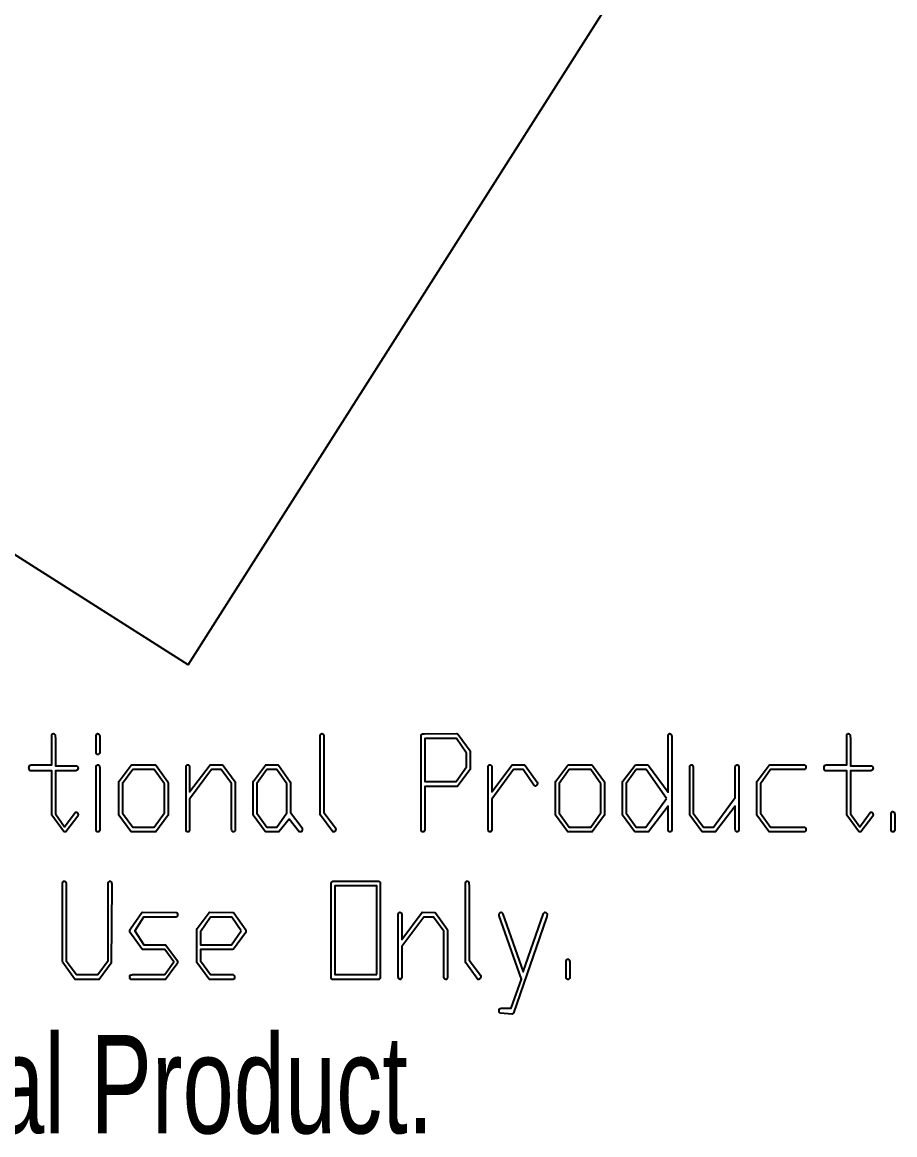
# Model space of a CAD drawing. Header units: inches. Extents: x 7.97 to 11.9, y -2.59 to 2.4.
# Drawn here: x 10.08 to 11.769, y -2.246 to -0.094 of the extents above; entities that cross this region are included whole.
import ezdxf

# ---------------------------------------------------------------- set-up
doc = ezdxf.new("R2010")
doc.units = ezdxf.units.IN
doc.header["$MEASUREMENT"] = 0
doc.styles.add('SLDTEXTSTYLE0', font='TXT', dxfattribs={"width": 0.7})

msp = doc.modelspace()

# ---------------------------------------------------------------- linework, layer by layer
at = {"color": 7, "linetype": 'Continuous'}
for q in [(11.6457, 0.6207), (7.975, 0.2046)]:
    msp.add_line((10.4014, -1.3374), q, dxfattribs=at)
at = {"color": 7, "linetype": 'Continuous', "flags": 128}
for points in [[(10.1433, -1.4717), (10.1438, -1.4726), (10.1441, -1.4741), (10.1443, -1.4759), (10.1444, -1.4783), (10.1444, -1.4783), (10.1444, -1.5328), (10.1444, -1.5328), (10.1857, -1.5328), (10.1857, -1.5328), (10.1868, -1.5334), (10.1876, -1.5343), (10.1881, -1.5353), (10.1884, -1.5367), (10.1884, -1.5367), (10.1881, -1.5386), (10.1872, -1.5404), (10.1865, -1.5412), (10.1855, -1.5417), (10.1841, -1.542), (10.1825, -1.5421), (10.1825, -1.5421), (10.1444, -1.5421), (10.1444, -1.5421), (10.1444, -1.6256), (10.1444, -1.6256), (10.1624, -1.6505), (10.1624, -1.6505), (10.1825, -1.6227), (10.1825, -1.6227), (10.1834, -1.6221), (10.1844, -1.6219), (10.1844, -1.6219), (10.1857, -1.6223), (10.187, -1.6234), (10.1881, -1.6251), (10.1884, -1.6273), (10.1884, -1.6273), (10.188, -1.6297), (10.188, -1.6297), (10.1649, -1.66), (10.1649, -1.66), (10.1641, -1.6604), (10.1628, -1.6605), (10.1628, -1.6605), (10.1613, -1.6605), (10.1613, -1.6605), (10.16, -1.659), (10.16, -1.659), (10.1376, -1.628), (10.1376, -1.628), (10.1374, -1.6255), (10.1374, -1.6255), (10.1374, -1.5421), (10.1374, -1.5421), (10.0965, -1.5421), (10.0965, -1.5421), (10.0957, -1.5419), (10.095, -1.5414), (10.0944, -1.5406), (10.0939, -1.5394), (10.0939, -1.5394), (10.0935, -1.5378), (10.0933, -1.5363), (10.0933, -1.5363), (10.0936, -1.5342), (10.0944, -1.5323), (10.0951, -1.5315), (10.0962, -1.531), (10.0978, -1.5306), (10.0998, -1.5305), (10.0998, -1.5305), (10.1374, -1.5305), (10.1374, -1.5305), (10.1374, -1.4738), (10.1374, -1.4738), (10.1378, -1.4724), (10.1383, -1.4713), (10.1391, -1.4706), (10.1401, -1.4702), (10.1401, -1.4702), (10.142, -1.4705), (10.1434, -1.4717)], [(10.2292, -1.4716), (10.2297, -1.4725), (10.23, -1.4739), (10.2302, -1.4757), (10.2302, -1.4779), (10.2302, -1.4779), (10.2302, -1.5065), (10.2302, -1.5065), (10.2296, -1.5087), (10.2286, -1.5099), (10.2276, -1.5105), (10.2268, -1.5106), (10.2268, -1.5106), (10.2252, -1.5104), (10.2241, -1.5096), (10.2235, -1.5082), (10.2233, -1.5063), (10.2233, -1.5063), (10.2233, -1.4738), (10.2233, -1.4738), (10.2237, -1.4724), (10.2243, -1.4713), (10.2251, -1.4706), (10.2261, -1.4702), (10.2261, -1.4702), (10.228, -1.4705), (10.2292, -1.4716)], [(10.6632, -1.4716), (10.6636, -1.4725), (10.664, -1.4739), (10.6641, -1.4757), (10.6642, -1.4779), (10.6642, -1.4779), (10.6642, -1.623), (10.6642, -1.623), (10.6864, -1.6525), (10.6864, -1.6525), (10.6868, -1.6538), (10.687, -1.655), (10.687, -1.655), (10.6867, -1.657), (10.6859, -1.6588), (10.6847, -1.66), (10.6829, -1.6605), (10.6829, -1.6605), (10.6811, -1.6602), (10.6811, -1.6602), (10.6578, -1.6282), (10.6578, -1.6282), (10.6572, -1.6261), (10.6572, -1.6261), (10.6572, -1.4738), (10.6572, -1.4738), (10.6577, -1.4724), (10.6583, -1.4713), (10.6591, -1.4706), (10.6601, -1.4702), (10.6601, -1.4702), (10.6619, -1.4705), (10.6632, -1.4716)], [(10.9242, -1.4717), (10.947, -1.5037), (10.947, -1.5037), (10.9473, -1.506), (10.9473, -1.506), (10.9473, -1.5377), (10.9473, -1.5377), (10.9469, -1.5395), (10.9469, -1.5395), (10.9233, -1.5715), (10.9233, -1.5715), (10.9216, -1.5723), (10.9216, -1.5723), (10.8592, -1.5723), (10.8592, -1.5723), (10.8592, -1.6562), (10.8592, -1.6562), (10.8585, -1.6583), (10.8573, -1.66), (10.8573, -1.66), (10.8567, -1.6603), (10.8557, -1.6605), (10.8557, -1.6605), (10.8542, -1.6602), (10.8531, -1.6593), (10.8527, -1.6586), (10.8524, -1.6576), (10.8523, -1.6563), (10.8522, -1.6548), (10.8522, -1.6548), (10.8522, -1.4741), (10.8522, -1.4741), (10.8526, -1.4729), (10.8531, -1.4719), (10.8538, -1.4712), (10.8547, -1.4707), (10.8547, -1.4707), (10.8586, -1.4704), (10.8586, -1.4704), (10.9212, -1.4702), (10.9212, -1.4702), (10.9229, -1.4706), (10.9242, -1.4717)], [(10.9404, -1.5078), (10.9205, -1.4795), (10.9205, -1.4795), (10.8592, -1.4795), (10.8592, -1.4795), (10.8592, -1.563), (10.8592, -1.563), (10.9203, -1.563), (10.9203, -1.563), (10.9404, -1.5347), (10.9404, -1.5347), (10.9404, -1.5078)], [(11.3362, -1.4716), (11.3366, -1.4725), (11.337, -1.4739), (11.3372, -1.4757), (11.3372, -1.4779), (11.3372, -1.4779), (11.3372, -1.6563), (11.3372, -1.6563), (11.3368, -1.6582), (11.3361, -1.6594), (11.3351, -1.6602), (11.3337, -1.6605), (11.3337, -1.6605), (11.3324, -1.6602), (11.3312, -1.6592), (11.3305, -1.6576), (11.3303, -1.655), (11.3303, -1.655), (11.3303, -1.6106), (11.3303, -1.6106), (11.292, -1.6602), (11.292, -1.6602), (11.2906, -1.6605), (11.2906, -1.6605), (11.2667, -1.6605), (11.2667, -1.6605), (11.2655, -1.6595), (11.2655, -1.6595), (11.2423, -1.6278), (11.2423, -1.6278), (11.2421, -1.6252), (11.2421, -1.6252), (11.2421, -1.564), (11.2421, -1.564), (11.2428, -1.5622), (11.2428, -1.5622), (11.2663, -1.531), (11.2663, -1.531), (11.2682, -1.5305), (11.2682, -1.5305), (11.291, -1.5308), (11.291, -1.5308), (11.2926, -1.5316), (11.2926, -1.5316), (11.3303, -1.5834), (11.3303, -1.5834), (11.3303, -1.4736), (11.3303, -1.4736), (11.3307, -1.4723), (11.3313, -1.4713), (11.332, -1.4706), (11.3328, -1.4702), (11.3328, -1.4702), (11.3349, -1.4705), (11.3362, -1.4716)], [(11.682, -1.4717), (11.6824, -1.4726), (11.6828, -1.4741), (11.6829, -1.4759), (11.683, -1.4783), (11.683, -1.4783), (11.683, -1.5328), (11.683, -1.5328), (11.7244, -1.5328), (11.7244, -1.5328), (11.7254, -1.5334), (11.7262, -1.5343), (11.7267, -1.5353), (11.727, -1.5367), (11.727, -1.5367), (11.7267, -1.5386), (11.7259, -1.5404), (11.7251, -1.5412), (11.7241, -1.5417), (11.7228, -1.542), (11.7211, -1.5421), (11.7211, -1.5421), (11.683, -1.5421), (11.683, -1.5421), (11.683, -1.6256), (11.683, -1.6256), (11.701, -1.6505), (11.701, -1.6505), (11.7212, -1.6227), (11.7212, -1.6227), (11.722, -1.6221), (11.723, -1.6219), (11.723, -1.6219), (11.7244, -1.6223), (11.7257, -1.6234), (11.7267, -1.6251), (11.727, -1.6273), (11.727, -1.6273), (11.7267, -1.6297), (11.7267, -1.6297), (11.7035, -1.66), (11.7035, -1.66), (11.7027, -1.6604), (11.7014, -1.6605), (11.7014, -1.6605), (11.6999, -1.6605), (11.6999, -1.6605), (11.6986, -1.659), (11.6986, -1.659), (11.6762, -1.628), (11.6762, -1.628), (11.6761, -1.6255), (11.6761, -1.6255), (11.6761, -1.5421), (11.6761, -1.5421), (11.6352, -1.5421), (11.6352, -1.5421), (11.6344, -1.5419), (11.6337, -1.5414), (11.633, -1.5406), (11.6325, -1.5394), (11.6325, -1.5394), (11.6321, -1.5378), (11.632, -1.5363), (11.632, -1.5363), (11.6322, -1.5342), (11.633, -1.5323), (11.6337, -1.5315), (11.6349, -1.531), (11.6365, -1.5306), (11.6384, -1.5305), (11.6384, -1.5305), (11.6761, -1.5305), (11.6761, -1.5305), (11.6761, -1.4738), (11.6761, -1.4738), (11.6764, -1.4724), (11.677, -1.4713), (11.6778, -1.4706), (11.6788, -1.4702), (11.6788, -1.4702), (11.6807, -1.4705), (11.682, -1.4717)], [(10.2291, -1.5319), (10.2296, -1.5328), (10.23, -1.5342), (10.2302, -1.536), (10.2302, -1.5382), (10.2302, -1.5382), (10.2302, -1.6563), (10.2302, -1.6563), (10.2297, -1.6583), (10.2284, -1.66), (10.2284, -1.66), (10.2278, -1.6603), (10.2268, -1.6605), (10.2268, -1.6605), (10.2253, -1.6602), (10.2242, -1.6593), (10.2238, -1.6586), (10.2235, -1.6576), (10.2233, -1.6563), (10.2233, -1.6548), (10.2233, -1.6548), (10.2233, -1.5344), (10.2233, -1.5344), (10.2236, -1.5331), (10.2243, -1.532), (10.225, -1.5311), (10.2261, -1.5305), (10.2261, -1.5305), (10.2279, -1.5309), (10.2291, -1.5319)], [(10.3393, -1.5318), (10.3622, -1.5634), (10.3622, -1.5634), (10.3625, -1.5658), (10.3625, -1.5658), (10.3625, -1.6268), (10.3625, -1.6268), (10.3618, -1.6288), (10.3618, -1.6288), (10.3386, -1.6602), (10.3386, -1.6602), (10.3367, -1.6605), (10.3367, -1.6605), (10.2917, -1.6605), (10.2917, -1.6605), (10.2905, -1.6595), (10.2905, -1.6595), (10.2675, -1.6278), (10.2675, -1.6278), (10.2674, -1.6252), (10.2674, -1.6252), (10.2674, -1.564), (10.2674, -1.564), (10.2681, -1.5622), (10.2681, -1.5622), (10.2913, -1.531), (10.2913, -1.531), (10.2924, -1.5305), (10.2924, -1.5305), (10.338, -1.5308), (10.338, -1.5308), (10.3393, -1.5318)], [(10.3556, -1.5671), (10.3357, -1.5398), (10.3357, -1.5398), (10.2942, -1.5398), (10.2942, -1.5398), (10.2743, -1.5669), (10.2743, -1.5669), (10.2743, -1.6239), (10.2743, -1.6239), (10.2942, -1.6512), (10.2942, -1.6512), (10.3357, -1.6512), (10.3357, -1.6512), (10.3556, -1.6236), (10.3556, -1.6236), (10.3556, -1.5671)], [(10.469, -1.5318), (10.4921, -1.5634), (10.4921, -1.5634), (10.4925, -1.5658), (10.4925, -1.5658), (10.4925, -1.6563), (10.4925, -1.6563), (10.4921, -1.6582), (10.4914, -1.6594), (10.4903, -1.6602), (10.489, -1.6605), (10.489, -1.6605), (10.4876, -1.6602), (10.4865, -1.6592), (10.4858, -1.6574), (10.4855, -1.6548), (10.4855, -1.6548), (10.4855, -1.5669), (10.4855, -1.5669), (10.4656, -1.5398), (10.4656, -1.5398), (10.4465, -1.5398), (10.4465, -1.5398), (10.4043, -1.5969), (10.4043, -1.5969), (10.4043, -1.6563), (10.4043, -1.6563), (10.4037, -1.6583), (10.4025, -1.66), (10.4025, -1.66), (10.4018, -1.6603), (10.4008, -1.6605), (10.4008, -1.6605), (10.3993, -1.6602), (10.3982, -1.6593), (10.3978, -1.6586), (10.3975, -1.6576), (10.3974, -1.6563), (10.3973, -1.6548), (10.3973, -1.6548), (10.3973, -1.5341), (10.3973, -1.5341), (10.3977, -1.5327), (10.3983, -1.5317), (10.3992, -1.5309), (10.4003, -1.5305), (10.4003, -1.5305), (10.4019, -1.5308), (10.4031, -1.5319), (10.4036, -1.5327), (10.404, -1.5341), (10.4042, -1.5359), (10.4043, -1.5382), (10.4043, -1.5382), (10.4043, -1.5831), (10.4043, -1.5831), (10.4437, -1.5305), (10.4437, -1.5305), (10.4677, -1.5308), (10.4677, -1.5308), (10.4691, -1.5318)], [(10.5763, -1.5315), (10.5989, -1.5632), (10.5989, -1.5632), (10.5992, -1.5647), (10.5992, -1.5647), (10.5992, -1.6229), (10.5992, -1.6229), (10.6218, -1.6525), (10.6218, -1.6525), (10.6222, -1.6544), (10.6224, -1.6553), (10.6224, -1.6553), (10.6223, -1.6562), (10.6222, -1.6569), (10.6222, -1.6569), (10.6217, -1.6582), (10.6212, -1.6592), (10.6205, -1.66), (10.6197, -1.6605), (10.6197, -1.6605), (10.6185, -1.6604), (10.6174, -1.6604), (10.6167, -1.6602), (10.6162, -1.66), (10.6162, -1.66), (10.5966, -1.6357), (10.5966, -1.6357), (10.5766, -1.6603), (10.5766, -1.6603), (10.5753, -1.6605), (10.5753, -1.6605), (10.5516, -1.6605), (10.5516, -1.6605), (10.5505, -1.6595), (10.5505, -1.6595), (10.5275, -1.6278), (10.5275, -1.6278), (10.5273, -1.6252), (10.5273, -1.6252), (10.5273, -1.564), (10.5273, -1.564), (10.528, -1.5622), (10.528, -1.5622), (10.5508, -1.531), (10.5508, -1.531), (10.5519, -1.5305), (10.5519, -1.5305), (10.5748, -1.5308), (10.5748, -1.5308), (10.5763, -1.5315)], [(10.5923, -1.5671), (10.5727, -1.5398), (10.5727, -1.5398), (10.5538, -1.5398), (10.5538, -1.5398), (10.5343, -1.5669), (10.5343, -1.5669), (10.5343, -1.6239), (10.5343, -1.6239), (10.5538, -1.6512), (10.5538, -1.6512), (10.5727, -1.6512), (10.5727, -1.6512), (10.5923, -1.6236), (10.5923, -1.6236), (10.5923, -1.5671)], [(11.0538, -1.5318), (11.0769, -1.5641), (11.0769, -1.5641), (11.0772, -1.5655), (11.0772, -1.5665), (11.0772, -1.5665), (11.0772, -1.5676), (11.077, -1.5683), (11.077, -1.5683), (11.0765, -1.5697), (11.0757, -1.5708), (11.0747, -1.5715), (11.0734, -1.572), (11.0734, -1.572), (11.0717, -1.5715), (11.0702, -1.57), (11.0702, -1.57), (11.0496, -1.5398), (11.0496, -1.5398), (11.0308, -1.5398), (11.0308, -1.5398), (10.9891, -1.5969), (10.9891, -1.5969), (10.9891, -1.6563), (10.9891, -1.6563), (10.9886, -1.6583), (10.9873, -1.66), (10.9873, -1.66), (10.9866, -1.6603), (10.9856, -1.6605), (10.9856, -1.6605), (10.9841, -1.6602), (10.9831, -1.6593), (10.9827, -1.6586), (10.9824, -1.6576), (10.9822, -1.6563), (10.9822, -1.6548), (10.9822, -1.6548), (10.9822, -1.5341), (10.9822, -1.5341), (10.9825, -1.5327), (10.9832, -1.5317), (10.984, -1.5309), (10.9851, -1.5305), (10.9851, -1.5305), (10.9867, -1.5308), (10.988, -1.5319), (10.9885, -1.5327), (10.9888, -1.5341), (10.989, -1.5359), (10.9891, -1.5382), (10.9891, -1.5382), (10.9891, -1.5831), (10.9891, -1.5831), (11.0285, -1.5305), (11.0285, -1.5305), (11.0525, -1.5308), (11.0525, -1.5308), (11.0538, -1.5318)], [(11.1841, -1.5318), (11.2069, -1.5634), (11.2069, -1.5634), (11.2073, -1.5658), (11.2073, -1.5658), (11.2073, -1.6268), (11.2073, -1.6268), (11.2065, -1.6288), (11.2065, -1.6288), (11.1833, -1.6602), (11.1833, -1.6602), (11.1814, -1.6605), (11.1814, -1.6605), (11.1364, -1.6605), (11.1364, -1.6605), (11.1353, -1.6595), (11.1353, -1.6595), (11.1123, -1.6278), (11.1123, -1.6278), (11.1121, -1.6252), (11.1121, -1.6252), (11.1121, -1.564), (11.1121, -1.564), (11.1129, -1.5622), (11.1129, -1.5622), (11.136, -1.531), (11.136, -1.531), (11.1372, -1.5305), (11.1372, -1.5305), (11.1828, -1.5308), (11.1828, -1.5308), (11.1841, -1.5318)], [(11.2003, -1.5671), (11.1804, -1.5398), (11.1804, -1.5398), (11.1389, -1.5398), (11.1389, -1.5398), (11.1191, -1.5669), (11.1191, -1.5669), (11.1191, -1.6239), (11.1191, -1.6239), (11.1389, -1.6512), (11.1389, -1.6512), (11.1804, -1.6512), (11.1804, -1.6512), (11.2003, -1.6236), (11.2003, -1.6236), (11.2003, -1.5671)], [(11.3274, -1.5955), (11.2875, -1.5398), (11.2875, -1.5398), (11.2687, -1.5398), (11.2687, -1.5398), (11.249, -1.5669), (11.249, -1.5669), (11.249, -1.6239), (11.249, -1.6239), (11.2687, -1.6512), (11.2687, -1.6512), (11.2873, -1.6512), (11.2873, -1.6512), (11.3274, -1.5955)], [(11.3779, -1.532), (11.3784, -1.5329), (11.3787, -1.5343), (11.3789, -1.5361), (11.379, -1.5384), (11.379, -1.5384), (11.379, -1.6244), (11.379, -1.6244), (11.3989, -1.6512), (11.3989, -1.6512), (11.418, -1.6512), (11.418, -1.6512), (11.4602, -1.5939), (11.4602, -1.5939), (11.4602, -1.5344), (11.4602, -1.5344), (11.4606, -1.5331), (11.4612, -1.532), (11.462, -1.5312), (11.4631, -1.5305), (11.4631, -1.5305), (11.4646, -1.5308), (11.4662, -1.5318), (11.4662, -1.5318), (11.4666, -1.5328), (11.4669, -1.5342), (11.4671, -1.536), (11.4672, -1.5382), (11.4672, -1.5382), (11.4672, -1.6563), (11.4672, -1.6563), (11.4668, -1.6582), (11.4661, -1.6594), (11.465, -1.6602), (11.4637, -1.6605), (11.4637, -1.6605), (11.4623, -1.6602), (11.4612, -1.6592), (11.4605, -1.6576), (11.4602, -1.655), (11.4602, -1.655), (11.4602, -1.6106), (11.4602, -1.6106), (11.4219, -1.6602), (11.4219, -1.6602), (11.4206, -1.6605), (11.4206, -1.6605), (11.3966, -1.6605), (11.3966, -1.6605), (11.3955, -1.6595), (11.3955, -1.6595), (11.3724, -1.6278), (11.3724, -1.6278), (11.372, -1.6252), (11.372, -1.6252), (11.372, -1.5339), (11.372, -1.5339), (11.3724, -1.5328), (11.373, -1.5319), (11.3737, -1.5311), (11.3748, -1.5305), (11.3748, -1.5305), (11.3766, -1.5309), (11.3779, -1.532)], [(11.5946, -1.5307), (11.596, -1.5317), (11.5969, -1.5334), (11.5969, -1.5334), (11.5967, -1.5361), (11.5963, -1.538), (11.5963, -1.538), (11.5956, -1.5388), (11.5946, -1.5394), (11.5936, -1.5397), (11.5923, -1.5398), (11.5923, -1.5398), (11.5285, -1.5398), (11.5285, -1.5398), (11.509, -1.5671), (11.509, -1.5671), (11.509, -1.6239), (11.509, -1.6239), (11.5286, -1.6512), (11.5286, -1.6512), (11.5938, -1.6512), (11.5938, -1.6512), (11.5947, -1.6514), (11.5954, -1.6519), (11.5961, -1.6526), (11.5965, -1.6536), (11.5965, -1.6536), (11.5969, -1.6548), (11.5971, -1.6558), (11.5971, -1.6558), (11.5969, -1.6574), (11.5962, -1.659), (11.5957, -1.6596), (11.5949, -1.6601), (11.5939, -1.6604), (11.5927, -1.6605), (11.5927, -1.6605), (11.5261, -1.6605), (11.5261, -1.6605), (11.525, -1.6595), (11.525, -1.6595), (11.502, -1.6278), (11.502, -1.6278), (11.502, -1.6252), (11.502, -1.6252), (11.5022, -1.564), (11.5022, -1.564), (11.5029, -1.5622), (11.5029, -1.5622), (11.5259, -1.531), (11.5259, -1.531), (11.527, -1.5305), (11.527, -1.5305), (11.5946, -1.5307)], [(11.7679, -1.6224), (11.7683, -1.6233), (11.7686, -1.6246), (11.7688, -1.6264), (11.7689, -1.6286), (11.7689, -1.6286), (11.7689, -1.6565), (11.7689, -1.6565), (11.7683, -1.6583), (11.7671, -1.66), (11.7671, -1.66), (11.7664, -1.6603), (11.7654, -1.6605), (11.7654, -1.6605), (11.7639, -1.6602), (11.7628, -1.6594), (11.7624, -1.6587), (11.7621, -1.6577), (11.762, -1.6565), (11.7619, -1.655), (11.7619, -1.655), (11.7619, -1.6245), (11.7619, -1.6245), (11.7624, -1.623), (11.763, -1.6219), (11.7638, -1.6212), (11.7649, -1.621), (11.7649, -1.621), (11.7666, -1.6214), (11.7679, -1.6224)], [(10.1642, -1.7571), (10.1647, -1.758), (10.165, -1.7594), (10.1652, -1.7612), (10.1653, -1.7635), (10.1653, -1.7635), (10.1653, -1.9098), (10.1653, -1.9098), (10.1851, -1.9366), (10.1851, -1.9366), (10.2266, -1.9366), (10.2266, -1.9366), (10.2465, -1.9095), (10.2465, -1.9095), (10.2465, -1.7593), (10.2465, -1.7593), (10.247, -1.7579), (10.2476, -1.7568), (10.2484, -1.7561), (10.2493, -1.7556), (10.2493, -1.7556), (10.251, -1.756), (10.2523, -1.757), (10.2528, -1.758), (10.2532, -1.7593), (10.2534, -1.7611), (10.2534, -1.7634), (10.2534, -1.7634), (10.2527, -1.9141), (10.2527, -1.9141), (10.2295, -1.9457), (10.2295, -1.9457), (10.2276, -1.9459), (10.2276, -1.9459), (10.1826, -1.9459), (10.1826, -1.9459), (10.1815, -1.9449), (10.1815, -1.9449), (10.1587, -1.9131), (10.1587, -1.9131), (10.1583, -1.9105), (10.1583, -1.9105), (10.1583, -1.7593), (10.1583, -1.7593), (10.1587, -1.7578), (10.1593, -1.7568), (10.1601, -1.756), (10.1611, -1.7556), (10.1611, -1.7556), (10.163, -1.756), (10.1642, -1.7571)], [(10.7708, -1.7559), (10.7717, -1.7563), (10.7724, -1.7569), (10.7729, -1.7578), (10.7733, -1.759), (10.7733, -1.759), (10.7733, -1.7634), (10.7733, -1.7634), (10.7733, -1.9418), (10.7733, -1.9418), (10.7726, -1.944), (10.7712, -1.9457), (10.7712, -1.9457), (10.7699, -1.9459), (10.7699, -1.9459), (10.6806, -1.9459), (10.6806, -1.9459), (10.679, -1.9446), (10.6781, -1.9426), (10.6781, -1.9426), (10.6781, -1.9374), (10.6781, -1.9374), (10.6781, -1.7593), (10.6781, -1.7593), (10.6786, -1.7581), (10.6792, -1.757), (10.6802, -1.7562), (10.6814, -1.7556), (10.6814, -1.7556), (10.7708, -1.7559)], [(10.7663, -1.9366), (10.7663, -1.7649), (10.7663, -1.7649), (10.6851, -1.7649), (10.6851, -1.7649), (10.6851, -1.9366), (10.6851, -1.9366), (10.7663, -1.9366)], [(10.944, -1.757), (10.9444, -1.758), (10.9448, -1.7593), (10.9449, -1.7611), (10.945, -1.7634), (10.945, -1.7634), (10.945, -1.9084), (10.945, -1.9084), (10.9672, -1.9379), (10.9672, -1.9379), (10.9676, -1.9392), (10.9678, -1.9405), (10.9678, -1.9405), (10.9675, -1.9424), (10.9667, -1.9443), (10.9655, -1.9455), (10.9637, -1.9459), (10.9637, -1.9459), (10.962, -1.9457), (10.962, -1.9457), (10.9386, -1.9136), (10.9386, -1.9136), (10.9381, -1.9116), (10.9381, -1.9116), (10.9381, -1.7593), (10.9381, -1.7593), (10.9385, -1.7578), (10.9391, -1.7568), (10.9399, -1.756), (10.9409, -1.7556), (10.9409, -1.7556), (10.9427, -1.756), (10.944, -1.757)], [(10.379, -1.8162), (10.3802, -1.8172), (10.3811, -1.8188), (10.3811, -1.8188), (10.381, -1.8205), (10.3809, -1.8218), (10.3808, -1.8228), (10.3805, -1.8235), (10.3805, -1.8235), (10.38, -1.8242), (10.3792, -1.8248), (10.3781, -1.8251), (10.3768, -1.8253), (10.3768, -1.8253), (10.3152, -1.8253), (10.3152, -1.8253), (10.2979, -1.8519), (10.2979, -1.8519), (10.3153, -1.8786), (10.3153, -1.8786), (10.3573, -1.8786), (10.3573, -1.8786), (10.3585, -1.8796), (10.3585, -1.8796), (10.3807, -1.9099), (10.3807, -1.9099), (10.381, -1.9113), (10.3811, -1.9124), (10.3811, -1.9124), (10.381, -1.9131), (10.3807, -1.9144), (10.3807, -1.9144), (10.3798, -1.9161), (10.3798, -1.9161), (10.3577, -1.9457), (10.3577, -1.9457), (10.3558, -1.9459), (10.3558, -1.9459), (10.2905, -1.9459), (10.2905, -1.9459), (10.2892, -1.9449), (10.2883, -1.9431), (10.2883, -1.9431), (10.2887, -1.9426), (10.2889, -1.9422), (10.2887, -1.9417), (10.2883, -1.9413), (10.2883, -1.9413), (10.2885, -1.9392), (10.2894, -1.9378), (10.2901, -1.9373), (10.2911, -1.9369), (10.2924, -1.9367), (10.2939, -1.9366), (10.2939, -1.9366), (10.356, -1.9366), (10.356, -1.9366), (10.3737, -1.9121), (10.3737, -1.9121), (10.356, -1.8879), (10.356, -1.8879), (10.3129, -1.8879), (10.3129, -1.8879), (10.3116, -1.8869), (10.3116, -1.8869), (10.2886, -1.8543), (10.2886, -1.8543), (10.2884, -1.8532), (10.2883, -1.8517), (10.2883, -1.8517), (10.2883, -1.8506), (10.2884, -1.8498), (10.2884, -1.8498), (10.2896, -1.848), (10.2896, -1.848), (10.3117, -1.8165), (10.3117, -1.8165), (10.3128, -1.816), (10.3128, -1.816), (10.3791, -1.8162)], [(10.4901, -1.8173), (10.5129, -1.8496), (10.5129, -1.8496), (10.5132, -1.8504), (10.5133, -1.8519), (10.5133, -1.8519), (10.5133, -1.8532), (10.5131, -1.854), (10.5131, -1.854), (10.5122, -1.8559), (10.5122, -1.8559), (10.4889, -1.8874), (10.4889, -1.8874), (10.487, -1.8879), (10.487, -1.8879), (10.4252, -1.8879), (10.4252, -1.8879), (10.4252, -1.9101), (10.4252, -1.9101), (10.4448, -1.9366), (10.4448, -1.9366), (10.4884, -1.9366), (10.4884, -1.9366), (10.4901, -1.9377), (10.491, -1.939), (10.4913, -1.9403), (10.4914, -1.9413), (10.4914, -1.9413), (10.4912, -1.9433), (10.4907, -1.9448), (10.4897, -1.9456), (10.4884, -1.9459), (10.4884, -1.9459), (10.4425, -1.9459), (10.4425, -1.9459), (10.4413, -1.9449), (10.4413, -1.9449), (10.4184, -1.9133), (10.4184, -1.9133), (10.4182, -1.9107), (10.4182, -1.9107), (10.4182, -1.8494), (10.4182, -1.8494), (10.419, -1.8476), (10.419, -1.8476), (10.4421, -1.8165), (10.4421, -1.8165), (10.4433, -1.816), (10.4433, -1.816), (10.4888, -1.8162), (10.4888, -1.8162), (10.4901, -1.8173)], [(10.5037, -1.8518), (10.4858, -1.8253), (10.4858, -1.8253), (10.4448, -1.8253), (10.4448, -1.8253), (10.4252, -1.854), (10.4252, -1.854), (10.4252, -1.8786), (10.4252, -1.8786), (10.4856, -1.8786), (10.4856, -1.8786), (10.5037, -1.8518)], [(10.8798, -1.8172), (10.9028, -1.8489), (10.9028, -1.8489), (10.9032, -1.8512), (10.9032, -1.8512), (10.9032, -1.9418), (10.9032, -1.9418), (10.9028, -1.9436), (10.9021, -1.9449), (10.9011, -1.9457), (10.8998, -1.9459), (10.8998, -1.9459), (10.8984, -1.9456), (10.8973, -1.9446), (10.8965, -1.9428), (10.8963, -1.9402), (10.8963, -1.9402), (10.8963, -1.8524), (10.8963, -1.8524), (10.8764, -1.8253), (10.8764, -1.8253), (10.8573, -1.8253), (10.8573, -1.8253), (10.8151, -1.8823), (10.8151, -1.8823), (10.8151, -1.9418), (10.8151, -1.9418), (10.8145, -1.9437), (10.8132, -1.9454), (10.8132, -1.9454), (10.8126, -1.9458), (10.8116, -1.9459), (10.8116, -1.9459), (10.8101, -1.9456), (10.809, -1.9448), (10.8086, -1.944), (10.8083, -1.9431), (10.8082, -1.9418), (10.8081, -1.9403), (10.8081, -1.9403), (10.8081, -1.8196), (10.8081, -1.8196), (10.8085, -1.8182), (10.8091, -1.8171), (10.8099, -1.8164), (10.8111, -1.816), (10.8111, -1.816), (10.8126, -1.8163), (10.8139, -1.8173), (10.8144, -1.8182), (10.8148, -1.8195), (10.815, -1.8213), (10.8151, -1.8236), (10.8151, -1.8236), (10.8151, -1.8685), (10.8151, -1.8685), (10.8545, -1.816), (10.8545, -1.816), (10.8785, -1.8162), (10.8785, -1.8162), (10.8798, -1.8172)], [(11.0095, -1.8173), (11.0106, -1.8197), (11.0106, -1.8197), (11.0496, -1.9312), (11.0496, -1.9312), (11.0891, -1.8183), (11.0891, -1.8183), (11.0902, -1.8168), (11.0918, -1.816), (11.0918, -1.816), (11.0933, -1.8162), (11.0944, -1.8169), (11.0953, -1.8181), (11.0959, -1.8197), (11.0959, -1.8197), (11.0965, -1.8199), (11.0967, -1.8201), (11.0965, -1.8204), (11.0959, -1.8208), (11.0959, -1.8208), (11.0959, -1.8213), (11.0959, -1.8216), (11.0959, -1.8216), (11.0958, -1.8224), (11.0956, -1.8234), (11.0953, -1.8246), (11.0948, -1.8261), (11.0948, -1.8261), (11.0312, -2.0113), (11.0312, -2.0113), (11.03, -2.0125), (11.0284, -2.0132), (11.0284, -2.0132), (11.0054, -2.0109), (11.0054, -2.0109), (11.0041, -2.0098), (11.0032, -2.0083), (11.0032, -2.0083), (11.0031, -2.0075), (11.003, -2.0065), (11.003, -2.0065), (11.0033, -2.0043), (11.0042, -2.0029), (11.005, -2.0023), (11.006, -2.0019), (11.0072, -2.0017), (11.0087, -2.0016), (11.0087, -2.0016), (11.0264, -2.0016), (11.0264, -2.0016), (11.0462, -1.9455), (11.0462, -1.9455), (11.003, -1.8229), (11.003, -1.8229), (11.0033, -1.82), (11.0041, -1.8179), (11.0054, -1.8164), (11.0071, -1.816), (11.0071, -1.816), (11.0083, -1.8163), (11.0095, -1.8173)], [(11.1389, -1.9079), (11.1394, -1.9088), (11.1397, -1.9101), (11.1399, -1.9118), (11.14, -1.914), (11.14, -1.914), (11.14, -1.9419), (11.14, -1.9419), (11.1394, -1.9438), (11.1381, -1.9454), (11.1381, -1.9454), (11.1375, -1.9458), (11.1365, -1.9459), (11.1365, -1.9459), (11.135, -1.9456), (11.1339, -1.9448), (11.1335, -1.9441), (11.1332, -1.9431), (11.1331, -1.9419), (11.133, -1.9404), (11.133, -1.9404), (11.133, -1.91), (11.133, -1.91), (11.1334, -1.9085), (11.1341, -1.9073), (11.1349, -1.9067), (11.136, -1.9065), (11.136, -1.9065), (11.1377, -1.9068), (11.1389, -1.9079)]]:
    msp.add_lwpolyline(points, dxfattribs=at)

# ---------------------------------------------------------------- texts
at = {"color": 7, "linetype": 'Continuous', "insert": (7.975, -2.0534), "char_height": 0.1903, "attachment_point": 1, "style": 'SLDTEXTSTYLE0'}
msp.add_mtext('SOLIDWORKS Educational Product.', dxfattribs=at)

doc.saveas('drawing.dxf')
